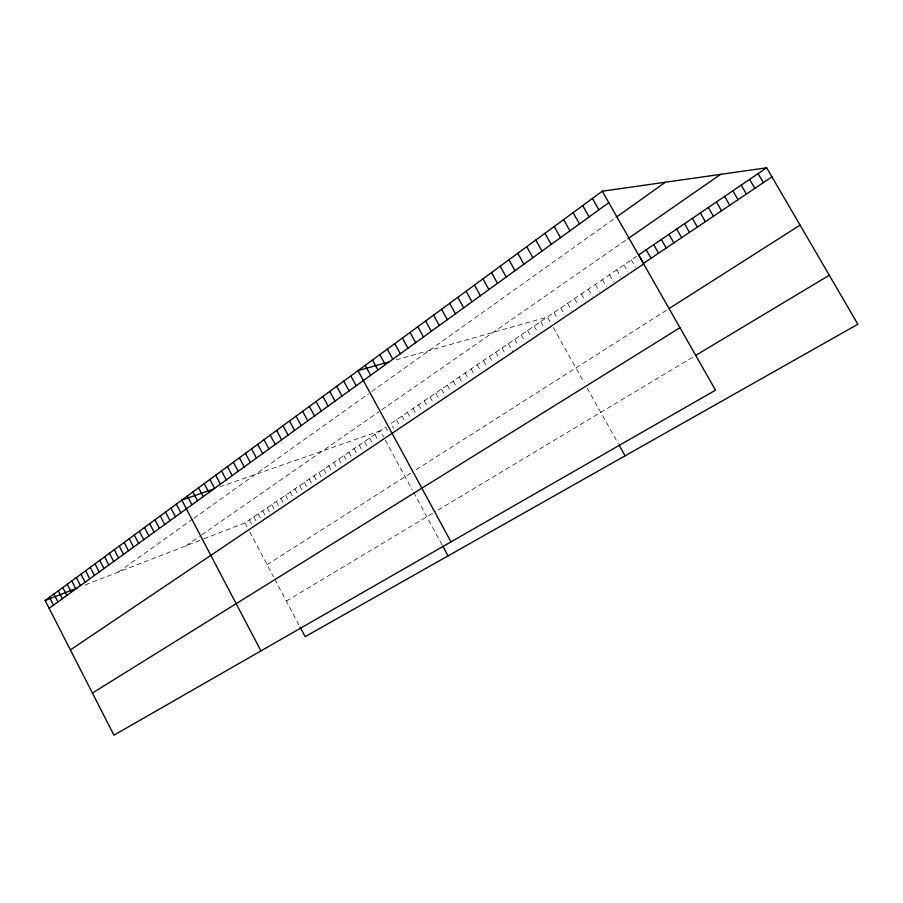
<?xml version="1.0" encoding="UTF-8"?>
<svg xmlns="http://www.w3.org/2000/svg" width="903" height="903" viewBox="0 0 903 903"><rect width="100%" height="100%" fill="white"/><g stroke="black" fill="none" stroke-linecap="round" stroke-linejoin="round"><path stroke-width="0.68" stroke-dasharray="4.51 3.39" d="M118.406 572.039L192.903 518.943M193.908 518.243L368.526 393.787M371.776 391.473L614.954 218.165M185.962 545.796L199.258 536.563M201.504 535.005L378.808 411.824M381.766 409.77L626.772 239.543M203.796 538.877L244.984 522.871L385.592 427.175L388.222 432.018M636.604 256.328L390.988 423.496L393.64 428.361M267.074 564.657L410.594 473.228M416.114 469.718L667.069 309.853M286.341 601.105L435.788 511.414M438.034 510.06L693.685 356.629M85.243 584.93L201.29 539.847M219.768 486.852L380.231 430.821L383.504 436.86M396.124 359.857L547.41 317.032L551.259 323.917M631.321 259.917L635.43 267.141M623.996 264.906L628.07 272.096M616.726 269.85L620.79 277.018M609.525 274.76L613.566 281.894M602.38 279.614L606.398 286.725M595.303 284.434L599.299 291.511M588.282 289.208L592.255 296.263M581.329 293.949L585.279 300.97M574.432 298.645L577.706 304.469M567.592 303.295L571.497 310.271M560.808 307.912L564.702 314.854M554.081 312.494L557.952 319.402M553.234 327.439L584.173 382.714M587.131 388.008L618.318 443.734M540.762 321.558L544.599 328.421M534.17 326.039L537.985 332.88M527.634 330.498L531.427 337.304M521.155 334.911L524.925 341.684M514.721 339.28L517.848 344.912M508.344 343.625L512.712 351.47M502.023 347.926L505.736 354.631M495.747 352.193L499.449 358.875M489.528 356.425L492.598 361.979M483.353 360.636L487.022 367.261M477.236 364.801L480.881 371.404M471.163 368.932L474.786 375.513M465.135 373.029L468.747 379.587M459.164 377.093L462.754 383.628M453.238 381.134L456.816 387.635M447.346 385.141L450.913 391.62M441.511 389.103L445.055 395.57M435.731 393.053L439.253 399.487M429.986 396.959L433.496 403.37M424.286 400.842L427.774 407.23M418.631 404.691L422.006 410.876M413.01 408.506L416.385 414.68M407.445 412.299L410.797 418.439M401.914 416.057L405.255 422.186M396.44 419.793L399.758 425.889M385.321 440.212L412.355 490.047M413.563 492.27L442.154 544.994M374.914 434.445L378.176 440.461M369.632 438.034L372.871 444.028M364.394 441.601L367.623 447.583M359.191 445.145L362.408 451.094M354.021 448.656L356.583 453.408M348.897 452.143L352.091 458.058M343.806 455.609L346.346 460.327M338.76 459.051L341.921 464.921M333.749 462.46L336.898 468.318M328.771 465.846L331.909 471.682M323.827 469.21L326.954 475.023M318.928 472.551L321.412 477.179M314.052 475.858L317.145 481.638M309.221 479.154L311.682 483.76M304.413 482.416L307.483 488.162M299.649 485.667L302.708 491.379M294.92 488.884L297.956 494.584M290.213 492.09L293.249 497.767M285.551 495.262L288.565 500.928M280.923 498.411L283.316 502.926M276.318 501.549L279.309 507.17M271.747 504.653L274.726 510.263M267.209 507.746L269.579 512.215M262.705 510.816L265.663 516.381M258.224 513.863L261.17 519.406M253.788 516.888L256.125 521.313M249.375 519.891L252.287 525.399M244.984 522.871L247.896 528.368M249.713 531.811L273.485 576.78M274.772 579.218L298.859 624.797"/><path stroke-width="1.35" d="M602.267 191.21L715.515 390.175L113.947 735.2L45.15 600.495L602.267 191.21L766.658 167.8L857.85 324.256L305.135 636.671L300.112 627.167M49.134 608.295L608.791 202.678M616.06 217.375L665.387 182.225M627.788 238.843L720.605 174.358M766.658 167.8L638.714 254.883L643.534 263.337L771.93 176.841M70.389 649.912L643.681 263.969M669.225 308.476L800.069 225.129M92.422 693.052L679.959 327.71M695.886 355.308L829.281 275.246M45.15 600.495L76.676 588.248M213.605 488.997L181.808 500.104L260.933 650.894M388.979 361.889L358.017 370.648L451.015 541.879M758.091 173.636L763.34 182.643M749.614 179.415L754.818 188.377M741.205 185.126L746.386 194.055M732.875 190.804L738.022 199.687M724.624 196.414L729.748 205.263M716.451 201.979L721.542 210.794M708.358 207.487L713.415 216.268M700.333 212.95L705.367 221.686M692.387 218.357L697.387 227.059M684.508 223.718L689.486 232.387M676.708 229.035L681.652 237.658M668.976 234.295L673.898 242.896M661.312 239.509L666.2 248.077M653.716 244.679L658.58 253.212M646.187 249.804L651.018 258.303M592.424 198.446L598.903 209.846M582.706 205.579L589.14 216.923M573.1 212.645L579.478 223.921M563.607 219.61L569.94 230.829M554.228 226.506L560.515 237.67M544.949 233.324L551.202 244.42M535.784 240.051L541.992 251.09M526.731 246.711L532.894 257.694M517.78 253.28L523.898 264.207M618.995 444.942L625.09 455.823M508.92 259.793L515.003 270.652M500.172 266.216L506.211 277.029M491.514 272.571L497.508 283.328M482.958 278.858L488.918 289.558M474.493 285.077L480.407 295.721M466.129 291.229L472.009 301.816M457.855 297.301L463.69 307.844M449.671 303.318L455.462 313.804M441.578 309.266L447.335 319.696M433.564 315.147L439.287 325.531M425.64 320.971L431.329 331.299M417.807 326.728L423.462 337M410.052 332.417L415.662 342.643M402.388 338.061L407.964 348.231M394.792 343.625L400.334 353.762M387.285 349.145L392.794 359.225M379.858 354.608L385.321 364.643M372.499 360.015L377.939 369.993M365.218 365.354L370.625 375.298M350.849 375.919L356.188 385.75M442.752 546.089L448.057 555.887M343.761 381.122L349.066 390.92M336.74 386.281L342.011 396.033M329.787 391.394L335.024 401.09M322.902 396.44L328.116 406.102M316.095 401.451L321.276 411.057M309.345 406.406L314.504 415.967M302.674 411.305L307.788 420.832M296.06 416.159L301.15 425.64M289.513 420.967L294.581 430.415M283.034 425.731L288.068 435.133M276.623 430.449L281.623 439.806M270.257 435.122L275.234 444.434M263.969 439.738L268.913 449.017M257.727 444.321L262.649 453.554M251.553 448.859L256.441 458.047M245.447 453.351L250.3 462.494M239.385 457.81L244.216 466.907M233.38 462.212L238.189 471.276M227.432 466.58L232.218 475.61M221.551 470.903L226.303 479.899M215.715 475.192L220.434 484.143M209.925 479.448L214.632 488.354M204.202 483.647L208.875 492.519M198.525 487.823L203.175 496.65M192.903 491.954L197.531 500.747M187.327 496.04L191.933 504.8M176.333 504.122L180.882 512.814M170.915 508.107L175.442 516.753M165.531 512.057L170.035 520.67M160.203 515.974L164.685 524.553M154.921 519.846L159.379 528.39M149.695 523.695L154.131 532.206M144.503 527.51L148.916 535.976M139.355 531.291L143.746 539.723M134.265 535.027L138.633 543.437M129.208 538.741L133.554 547.116M124.196 542.432L128.519 550.762M119.23 546.078L123.53 554.374M114.297 549.701L118.586 557.964M109.421 553.279L113.676 561.519M104.579 556.846L108.811 565.041M99.77 560.368L103.992 568.54M95.007 563.867L99.206 572.005M90.289 567.332L94.465 575.448M85.604 570.775L89.758 578.857M80.965 574.184L85.096 582.232M76.36 577.57L80.469 585.584M71.788 580.934L75.886 588.914M67.262 584.252L71.337 592.21M62.758 587.56L66.822 595.472M58.311 590.833L62.352 598.723M53.887 594.084L57.905 601.94M49.496 597.301L53.503 605.134"/></g></svg>
